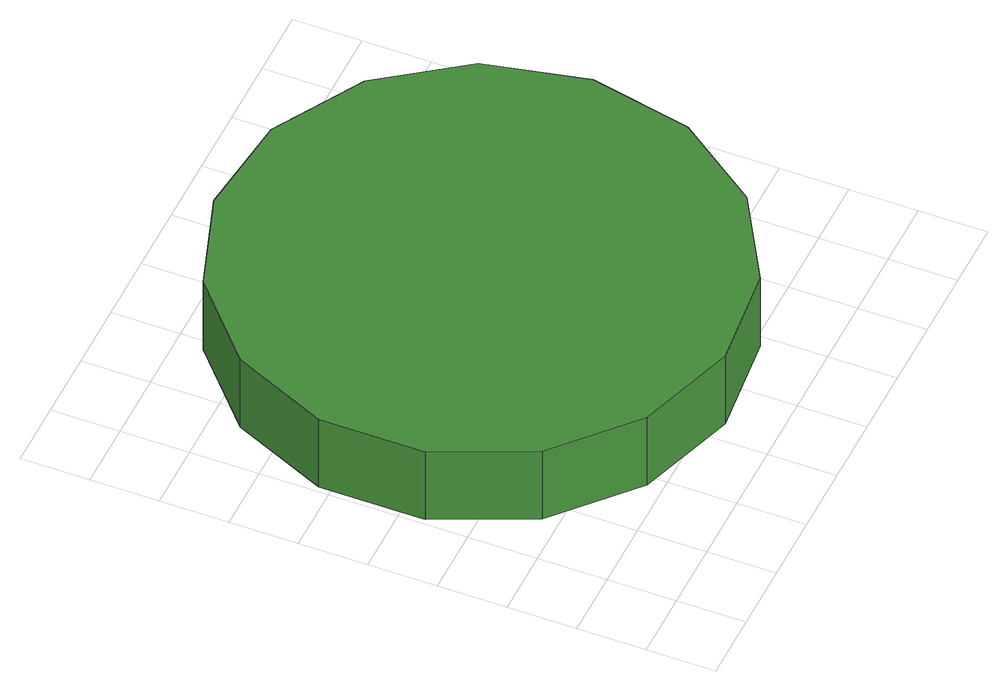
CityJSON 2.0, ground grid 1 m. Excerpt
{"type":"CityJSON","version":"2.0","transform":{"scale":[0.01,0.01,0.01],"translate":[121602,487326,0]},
"CityObjects":{
"tree1":{"type":"SolitaryVegetationObject","attributes":{"function":"something"},"geometry":[{"type":"MultiSurface","lod":"1","boundaries":[[[0,1,2,3,4,5,6,7,8,9,10,11,12,13,14]],[[15,16,17,18,19,20,21,22,23,24,25,26,27,28,29]],[[0,29,28,1]],[[1,28,27,2]],[[2,27,26,3]],[[3,26,25,4]],[[4,25,24,5]],[[5,24,23,6]],[[6,23,22,7]],[[7,22,21,8]],[[8,21,20,9]],[[9,20,19,10]],[[10,19,18,11]],[[11,18,17,12]],[[12,17,16,13]],[[13,16,15,14]],[[14,15,29,0]]]}]}
},
"vertices":[
[739,441,142],[707,592,142],[617,716,142],[484,793,142],[331,809,142],[185,761,142],[71,658,142],[9,518,142],[9,365,142],[71,224,142],[185,122,142],[331,74,142],[484,90,142],[617,167,142],[707,291,142],[707,291,17],[617,167,17],[484,90,17],[331,74,17],[185,122,17],[71,224,17],[9,365,17],[9,518,17],[71,658,17],[185,761,17],[331,809,17],[484,793,17],[617,716,17],[707,592,17],[739,441,17]
]}
